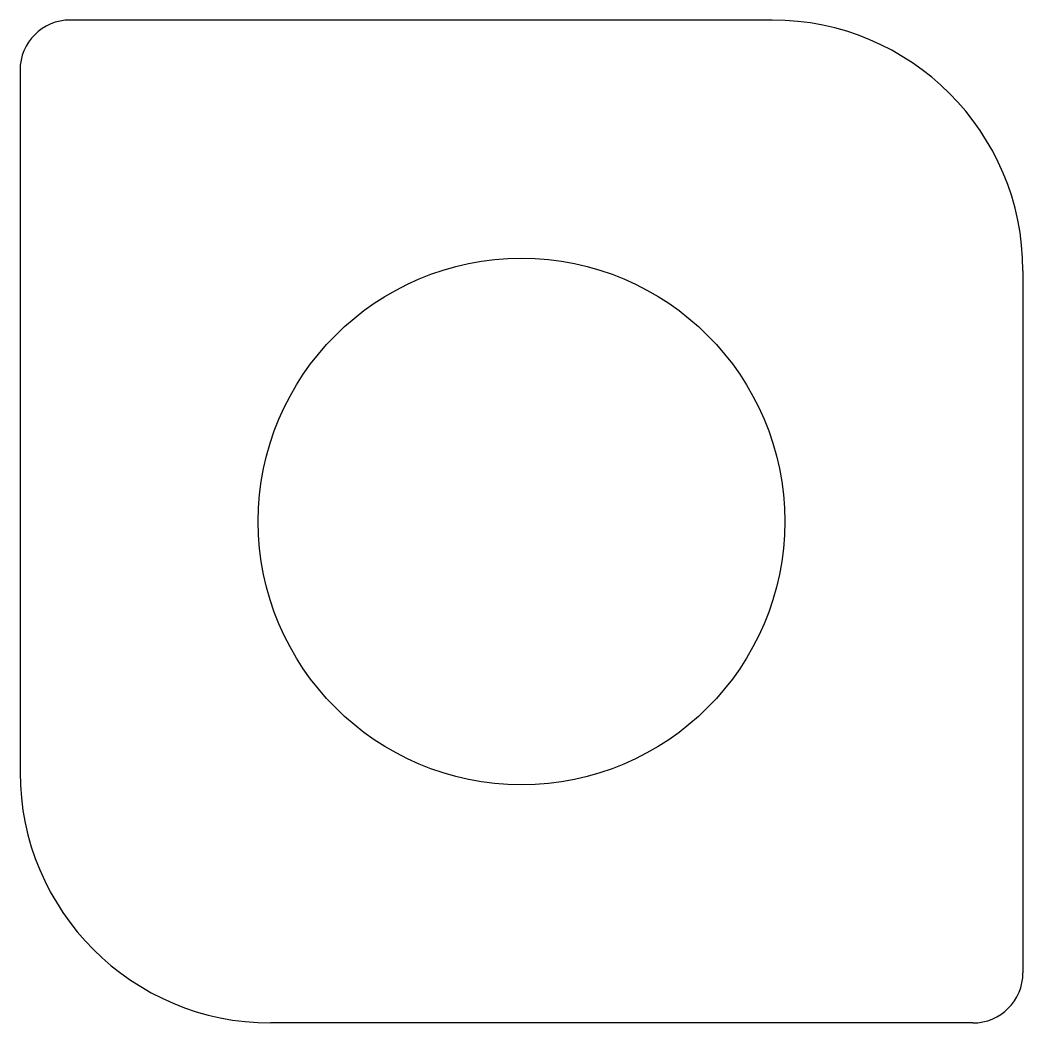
# Model space of a CAD drawing. Extents: x -100 to 100, y -100 to 100.
import ezdxf

# ---------------------------------------------------------------- set-up
doc = ezdxf.new("R2010")
doc.units = 0
doc.layers.add('MODELSKETCH_VISIBLE', color=7, linetype='CONTINUOUS')

msp = doc.modelspace()

# ---------------------------------------------------------------- linework, layer by layer
at = {"layer": 'MODELSKETCH_VISIBLE'}
for p, q in [((50, 100), (-90, 100)), ((-100, 90), (-100, -50)), ((100, 50), (100, -90)), ((90, -100), (-50, -100))]:
    msp.add_line(p, q, dxfattribs=at)
msp.add_circle((0, 0), 52.5, dxfattribs=at)
for centre, radius, start, end in [((50, 50), 50, 0, 90), ((-90, 90), 10, 90, 180), ((-50, -50), 50, 180, 270), ((90, -90), 10, 270, 0)]:
    msp.add_arc(centre, radius, start, end, dxfattribs=at)

doc.saveas('drawing.dxf')
